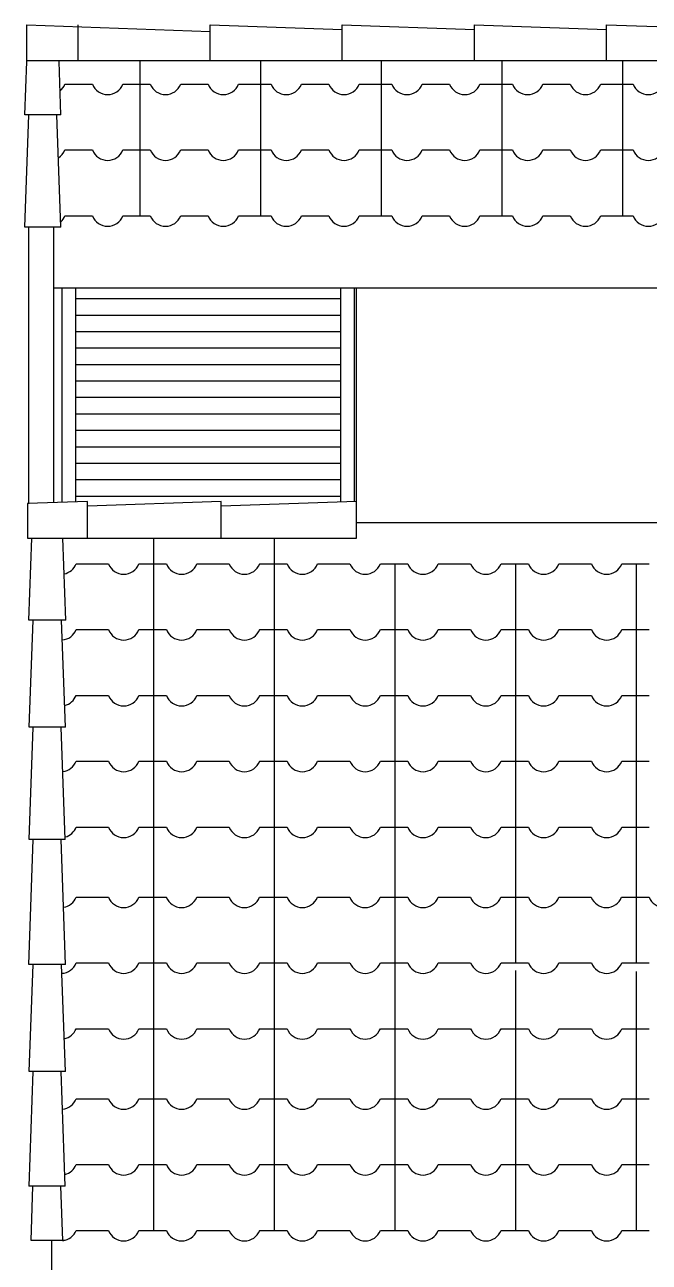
# Model space of a CAD drawing. Extents: x -29 to 75, y 16 to 65.
# Drawn here: x -17.687 to -16.549, y 55.514 to 57.77 of the extents above; entities that cross this region are included whole.
import ezdxf

# ---------------------------------------------------------------- set-up
doc = ezdxf.new("R2010")
doc.units = 0
doc.header["$MEASUREMENT"] = 0
for name, color, linetype in [('CORTE', 244, 'CONTINUOUS'), ('JANELA', 5, 'CONTINUOUS'), ('PAREDE', 7, 'CONTINUOUS'), ('TELHADO', 30, 'CONTINUOUS'), ('VISTAL', 30, 'CONTINUOUS'), ('VISTAP', 244, 'CONTINUOUS')]:
    doc.layers.add(name, color=color, linetype=linetype)

msp = doc.modelspace()

# ---------------------------------------------------------------- linework, layer by layer
at = {"layer": 'CORTE', "color": 1, "linetype": 'Continuous'}
for p, q in [((-17.4778, 57.7043), (-17.4778, 57.4221)), ((-17.2578, 57.7043), (-17.2578, 57.4221)), ((-17.0378, 57.7043), (-17.0378, 57.4221)), ((-16.8178, 57.7043), (-16.8178, 57.4221)), ((-16.5978, 57.7043), (-16.5978, 57.4221)), ((-17.6142, 57.6621), (-17.564, 57.6621)), ((-17.5087, 57.6621), (-17.4585, 57.6621)), ((-17.4031, 57.6621), (-17.353, 57.6621)), ((-17.2976, 57.6621), (-17.2578, 57.6621)), ((-17.2578, 57.6621), (-17.2385, 57.6621)), ((-17.1831, 57.6621), (-17.133, 57.6621)), ((-17.0776, 57.6621), (-17.0378, 57.6621)), ((-17.0378, 57.6621), (-17.0185, 57.6621)), ((-16.9631, 57.6621), (-16.913, 57.6621)), ((-16.8576, 57.6621), (-16.8178, 57.6621)), ((-16.8178, 57.6621), (-16.7985, 57.6621)), ((-16.7431, 57.6621), (-16.693, 57.6621)), ((-16.6376, 57.6621), (-16.5978, 57.6621)), ((-16.5978, 57.6621), (-16.5785, 57.6621)), ((-17.6142, 57.5421), (-17.564, 57.5421)), ((-17.5087, 57.5421), (-17.4585, 57.5421)), ((-17.4031, 57.5421), (-17.353, 57.5421)), ((-17.2976, 57.5421), (-17.2578, 57.5421)), ((-17.2578, 57.5421), (-17.2385, 57.5421)), ((-17.1831, 57.5421), (-17.133, 57.5421)), ((-17.0776, 57.5421), (-17.0378, 57.5421)), ((-17.0378, 57.5421), (-17.0185, 57.5421)), ((-16.9631, 57.5421), (-16.913, 57.5421)), ((-16.8576, 57.5421), (-16.8178, 57.5421)), ((-16.8178, 57.5421), (-16.7985, 57.5421)), ((-16.7431, 57.5421), (-16.693, 57.5421)), ((-16.6376, 57.5421), (-16.5978, 57.5421)), ((-16.5978, 57.5421), (-16.5785, 57.5421)), ((-17.6142, 57.4221), (-17.564, 57.4221)), ((-17.5087, 57.4221), (-17.4585, 57.4221)), ((-17.4031, 57.4221), (-17.353, 57.4221)), ((-17.2976, 57.4221), (-17.2578, 57.4221)), ((-17.2578, 57.4221), (-17.2385, 57.4221)), ((-17.1831, 57.4221), (-17.133, 57.4221)), ((-17.0776, 57.4221), (-17.0378, 57.4221)), ((-17.0378, 57.4221), (-17.0185, 57.4221)), ((-16.9631, 57.4221), (-16.913, 57.4221)), ((-16.8576, 57.4221), (-16.8178, 57.4221)), ((-16.8178, 57.4221), (-16.7985, 57.4221)), ((-16.7431, 57.4221), (-16.693, 57.4221)), ((-16.6376, 57.4221), (-16.5978, 57.4221)), ((-16.5978, 57.4221), (-16.5785, 57.4221))]:
    msp.add_line(p, q, dxfattribs=at)
for centre, start in [((-17.6419, 57.6727), 309.9216), ((-17.5363, 57.6727), 201.0517), ((-17.4308, 57.6727), 201.0517), ((-17.3253, 57.6727), 201.0517), ((-17.2108, 57.6727), 201.0517), ((-17.1053, 57.6727), 201.0517), ((-16.9908, 57.6727), 201.0517), ((-16.8853, 57.6727), 201.0517), ((-16.7708, 57.6727), 201.0517), ((-16.6653, 57.6727), 201.0517), ((-16.5508, 57.6727), 201.0517), ((-17.6419, 57.5527), 302.205), ((-17.5363, 57.5527), 201.0517), ((-17.4308, 57.5527), 201.0517), ((-17.3253, 57.5527), 201.0517), ((-17.2108, 57.5527), 201.0517), ((-17.1053, 57.5527), 201.0517), ((-16.9908, 57.5527), 201.0517), ((-16.8853, 57.5527), 201.0517), ((-16.7708, 57.5527), 201.0517), ((-16.6653, 57.5527), 201.0517), ((-16.5508, 57.5527), 201.0517), ((-17.6419, 57.4327), 312.4266), ((-17.5363, 57.4327), 201.0517), ((-17.4308, 57.4327), 201.0517), ((-17.3253, 57.4327), 201.0517), ((-17.2108, 57.4327), 201.0517), ((-17.1053, 57.4327), 201.0517), ((-16.9908, 57.4327), 201.0517), ((-16.8853, 57.4327), 201.0517), ((-16.7708, 57.4327), 201.0517), ((-16.6653, 57.4327), 201.0517), ((-16.5508, 57.4327), 201.0517)]:
    msp.add_arc(centre, 0.0297, start, 338.9483, dxfattribs=at)
at = {"layer": 'JANELA', "color": 1}
msp.add_line((-17.6341, 57.2898), (-17.6341, 57.4013), dxfattribs=at)
at = {"layer": 'PAREDE', "color": 1}
msp.add_line((-17.0825, 56.8342), (-17.0825, 57.2898), dxfattribs=at)
at = {"layer": 'TELHADO', "linetype": 'Continuous'}
msp.add_line((-17.6805, 57.4011), (-17.6805, 56.897), dxfattribs=at)
at = {"layer": 'TELHADO', "color": 244, "linetype": 'Continuous'}
for p, q in [((-17.5729, 56.9012), (-17.6824, 56.8973)), ((-17.6824, 56.8973), (-17.6824, 56.8342)), ((-17.5729, 56.8354), (-17.5729, 56.9012)), ((-17.3295, 56.9012), (-17.5729, 56.8925)), ((-17.0825, 56.9014), (-17.3296, 56.8925)), ((-17.3295, 56.8354), (-17.3295, 56.9012)), ((-17.0825, 56.8631), (-16.3863, 56.8631)), ((-17.6824, 56.8342), (-17.0825, 56.8342)), ((-17.6799, 56.6851), (-17.6745, 56.8342)), ((-17.6127, 56.6851), (-17.6181, 56.8342)), ((-17.453, 56.8342), (-17.453, 56.06)), ((-17.233, 56.8342), (-17.233, 56.06)), ((-17.5937, 56.7876), (-17.5539, 56.7876)), ((-17.5937, 56.7876), (-17.5539, 56.7876)), ((-17.5539, 56.7876), (-17.5346, 56.7876)), ((-17.4792, 56.7876), (-17.4291, 56.7876)), ((-17.3737, 56.7876), (-17.3339, 56.7876)), ((-17.3737, 56.7876), (-17.3339, 56.7876)), ((-17.3339, 56.7876), (-17.3146, 56.7876)), ((-17.2592, 56.7876), (-17.2091, 56.7876)), ((-17.1537, 56.7876), (-17.1139, 56.7876)), ((-17.1537, 56.7876), (-17.1139, 56.7876)), ((-17.1139, 56.7876), (-17.0946, 56.7876)), ((-17.0392, 56.7876), (-16.9891, 56.7876)), ((-17.013, 56.7876), (-17.013, 56.06)), ((-16.9337, 56.7876), (-16.8939, 56.7876)), ((-16.8939, 56.7876), (-16.8746, 56.7876)), ((-16.8192, 56.7876), (-16.7691, 56.7876)), ((-16.793, 56.7876), (-16.793, 56.06)), ((-16.7137, 56.7876), (-16.6739, 56.7876)), ((-16.6739, 56.7876), (-16.6546, 56.7876)), ((-16.5992, 56.7876), (-16.5491, 56.7876)), ((-16.573, 56.7876), (-16.573, 56.06)), ((-17.6127, 56.6851), (-17.6797, 56.6851)), ((-17.6792, 56.4899), (-17.6722, 56.6851)), ((-17.6132, 56.4899), (-17.6203, 56.6851)), ((-17.5937, 56.6676), (-17.5539, 56.6676)), ((-17.5937, 56.6676), (-17.5539, 56.6676)), ((-17.5539, 56.6676), (-17.5346, 56.6676)), ((-17.4792, 56.6676), (-17.4291, 56.6676)), ((-17.3737, 56.6676), (-17.3339, 56.6676)), ((-17.3737, 56.6676), (-17.3339, 56.6676)), ((-17.3339, 56.6676), (-17.3146, 56.6676)), ((-17.2592, 56.6676), (-17.2091, 56.6676)), ((-17.1537, 56.6676), (-17.1139, 56.6676)), ((-17.1537, 56.6676), (-17.1139, 56.6676)), ((-17.1139, 56.6676), (-17.0946, 56.6676)), ((-17.0392, 56.6676), (-16.9891, 56.6676)), ((-16.9337, 56.6676), (-16.8939, 56.6676)), ((-16.8939, 56.6676), (-16.8746, 56.6676)), ((-16.8192, 56.6676), (-16.7691, 56.6676)), ((-16.7137, 56.6676), (-16.6739, 56.6676)), ((-16.6739, 56.6676), (-16.6546, 56.6676)), ((-16.5992, 56.6676), (-16.5491, 56.6676)), ((-17.5937, 56.5476), (-17.5539, 56.5476)), ((-17.5937, 56.5476), (-17.5539, 56.5476)), ((-17.5539, 56.5476), (-17.5346, 56.5476)), ((-17.4792, 56.5476), (-17.4291, 56.5476)), ((-17.3737, 56.5476), (-17.3339, 56.5476)), ((-17.3737, 56.5476), (-17.3339, 56.5476)), ((-17.3339, 56.5476), (-17.3146, 56.5476)), ((-17.2592, 56.5476), (-17.2091, 56.5476)), ((-17.1537, 56.5476), (-17.1139, 56.5476)), ((-17.1537, 56.5476), (-17.1139, 56.5476)), ((-17.1139, 56.5476), (-17.0946, 56.5476)), ((-17.0392, 56.5476), (-16.9891, 56.5476)), ((-16.9337, 56.5476), (-16.8939, 56.5476)), ((-16.8939, 56.5476), (-16.8746, 56.5476)), ((-16.8192, 56.5476), (-16.7691, 56.5476)), ((-16.7137, 56.5476), (-16.6739, 56.5476)), ((-16.6739, 56.5476), (-16.6546, 56.5476)), ((-16.5992, 56.5476), (-16.5491, 56.5476)), ((-17.6794, 56.2849), (-17.672, 56.4899)), ((-17.6132, 56.4899), (-17.6792, 56.4899)), ((-17.6135, 56.2849), (-17.6209, 56.4899)), ((-17.5937, 56.4276), (-17.5539, 56.4276)), ((-17.5937, 56.4276), (-17.5539, 56.4276)), ((-17.5539, 56.4276), (-17.5346, 56.4276)), ((-17.4792, 56.4276), (-17.4291, 56.4276)), ((-17.3737, 56.4276), (-17.3339, 56.4276)), ((-17.3737, 56.4276), (-17.3339, 56.4276)), ((-17.3339, 56.4276), (-17.3146, 56.4276)), ((-17.2592, 56.4276), (-17.2091, 56.4276)), ((-17.1537, 56.4276), (-17.1139, 56.4276)), ((-17.1537, 56.4276), (-17.1139, 56.4276)), ((-17.1139, 56.4276), (-17.0946, 56.4276)), ((-17.0392, 56.4276), (-16.9891, 56.4276)), ((-16.9337, 56.4276), (-16.8939, 56.4276)), ((-16.8939, 56.4276), (-16.8746, 56.4276)), ((-16.8192, 56.4276), (-16.7691, 56.4276)), ((-16.7137, 56.4276), (-16.6739, 56.4276)), ((-16.6739, 56.4276), (-16.6546, 56.4276)), ((-16.5992, 56.4276), (-16.5491, 56.4276)), ((-17.5937, 56.3076), (-17.5539, 56.3076)), ((-17.5937, 56.3076), (-17.5539, 56.3076)), ((-17.5539, 56.3076), (-17.5346, 56.3076)), ((-17.4792, 56.3076), (-17.4291, 56.3076)), ((-17.3737, 56.3076), (-17.3339, 56.3076)), ((-17.3737, 56.3076), (-17.3339, 56.3076)), ((-17.3339, 56.3076), (-17.3146, 56.3076)), ((-17.2592, 56.3076), (-17.2091, 56.3076)), ((-17.1537, 56.3076), (-17.1139, 56.3076)), ((-17.1537, 56.3076), (-17.1139, 56.3076)), ((-17.1139, 56.3076), (-17.0946, 56.3076)), ((-17.0392, 56.3076), (-16.9891, 56.3076)), ((-16.9337, 56.3076), (-16.8939, 56.3076)), ((-16.8939, 56.3076), (-16.8746, 56.3076)), ((-16.8192, 56.3076), (-16.7691, 56.3076)), ((-16.7137, 56.3076), (-16.6739, 56.3076)), ((-16.6739, 56.3076), (-16.6546, 56.3076)), ((-16.5992, 56.3076), (-16.5491, 56.3076)), ((-17.68, 56.0573), (-17.6718, 56.2849)), ((-17.6135, 56.2849), (-17.6794, 56.2849)), ((-17.6128, 56.0573), (-17.621, 56.2849)), ((-17.5939, 56.18), (-17.5541, 56.18)), ((-17.5939, 56.18), (-17.5541, 56.18)), ((-17.5541, 56.18), (-17.5348, 56.18)), ((-17.4794, 56.18), (-17.4293, 56.18)), ((-17.3739, 56.18), (-17.3341, 56.18)), ((-17.3739, 56.18), (-17.3341, 56.18)), ((-17.3341, 56.18), (-17.3148, 56.18)), ((-17.2594, 56.18), (-17.2093, 56.18)), ((-17.1539, 56.18), (-17.1141, 56.18)), ((-17.1539, 56.18), (-17.1141, 56.18)), ((-17.1141, 56.18), (-17.0948, 56.18)), ((-17.0394, 56.18), (-16.9893, 56.18)), ((-16.9339, 56.18), (-16.8941, 56.18)), ((-16.8941, 56.18), (-16.8748, 56.18)), ((-16.8194, 56.18), (-16.7693, 56.18)), ((-16.7139, 56.18), (-16.6741, 56.18)), ((-16.6741, 56.18), (-16.6548, 56.18)), ((-16.5994, 56.18), (-16.5493, 56.18)), ((-17.6128, 56.0573), (-17.6798, 56.0573)), ((-17.6793, 55.8621), (-17.6723, 56.0573)), ((-17.6205, 56.0573), (-17.6205, 56.0574)), ((-17.6133, 55.8621), (-17.6204, 56.0573)), ((-17.5937, 56.06), (-17.5539, 56.06)), ((-17.5937, 56.06), (-17.5539, 56.06)), ((-17.5539, 56.06), (-17.5346, 56.06)), ((-17.5539, 56.06), (-17.5346, 56.06)), ((-17.4792, 56.06), (-17.4291, 56.06)), ((-17.4792, 56.06), (-17.4291, 56.06)), ((-17.453, 56.06), (-17.453, 55.5724)), ((-17.3737, 56.06), (-17.3339, 56.06)), ((-17.3737, 56.06), (-17.3339, 56.06)), ((-17.3339, 56.06), (-17.3146, 56.06)), ((-17.3339, 56.06), (-17.3146, 56.06)), ((-17.2592, 56.06), (-17.2091, 56.06)), ((-17.2592, 56.06), (-17.2091, 56.06)), ((-17.233, 56.06), (-17.233, 55.5724)), ((-17.1537, 56.06), (-17.1139, 56.06)), ((-17.1537, 56.06), (-17.1139, 56.06)), ((-17.1139, 56.06), (-17.0946, 56.06)), ((-17.1139, 56.06), (-17.0946, 56.06)), ((-17.0392, 56.06), (-16.9891, 56.06)), ((-17.0392, 56.06), (-16.9891, 56.06)), ((-17.0392, 56.06), (-16.9891, 56.06)), ((-17.013, 56.06), (-17.013, 55.5724)), ((-16.9337, 56.06), (-16.8939, 56.06)), ((-16.9337, 56.06), (-16.8939, 56.06)), ((-16.9337, 56.06), (-16.8939, 56.06)), ((-16.9337, 56.06), (-16.8939, 56.06)), ((-16.9337, 56.06), (-16.8939, 56.06)), ((-16.8939, 56.06), (-16.8746, 56.06)), ((-16.8939, 56.06), (-16.8746, 56.06)), ((-16.8939, 56.06), (-16.8746, 56.06)), ((-16.8939, 56.06), (-16.8746, 56.06)), ((-16.8939, 56.06), (-16.8746, 56.06)), ((-16.8192, 56.06), (-16.7691, 56.06)), ((-16.8192, 56.06), (-16.7691, 56.06)), ((-16.8192, 56.06), (-16.7691, 56.06)), ((-16.793, 56.046), (-16.793, 55.5724)), ((-16.7137, 56.06), (-16.6739, 56.06)), ((-16.7137, 56.06), (-16.6739, 56.06)), ((-16.7137, 56.06), (-16.6739, 56.06)), ((-16.6739, 56.06), (-16.6546, 56.06)), ((-16.6739, 56.06), (-16.6546, 56.06)), ((-16.6739, 56.06), (-16.6546, 56.06)), ((-16.5992, 56.06), (-16.5491, 56.06)), ((-16.573, 56.0442), (-16.573, 55.5724)), ((-17.5937, 55.94), (-17.5539, 55.94)), ((-17.5539, 55.94), (-17.5346, 55.94)), ((-17.4792, 55.94), (-17.4291, 55.94)), ((-17.3737, 55.94), (-17.3339, 55.94)), ((-17.3339, 55.94), (-17.3146, 55.94)), ((-17.2592, 55.94), (-17.2091, 55.94)), ((-17.1537, 55.94), (-17.1139, 55.94)), ((-17.1139, 55.94), (-17.0946, 55.94)), ((-17.0392, 55.94), (-16.9891, 55.94)), ((-16.9337, 55.94), (-16.8939, 55.94)), ((-16.8939, 55.94), (-16.8746, 55.94)), ((-16.8192, 55.94), (-16.7691, 55.94)), ((-16.7137, 55.94), (-16.6739, 55.94)), ((-16.6739, 55.94), (-16.6546, 55.94)), ((-16.5992, 55.94), (-16.5491, 55.94)), ((-17.6133, 55.8621), (-17.6793, 55.8621)), ((-17.6793, 55.6529), (-17.6718, 55.8621)), ((-17.6134, 55.6529), (-17.621, 55.8621)), ((-17.5937, 55.8124), (-17.5539, 55.8124)), ((-17.5937, 55.8124), (-17.5539, 55.8124)), ((-17.5539, 55.8124), (-17.5346, 55.8124)), ((-17.5539, 55.8124), (-17.5346, 55.8124)), ((-17.5539, 55.8124), (-17.5346, 55.8124)), ((-17.5539, 55.8124), (-17.5346, 55.8124)), ((-17.4792, 55.8124), (-17.4291, 55.8124)), ((-17.4792, 55.8124), (-17.4291, 55.8124)), ((-17.3737, 55.8124), (-17.3339, 55.8124)), ((-17.3737, 55.8124), (-17.3339, 55.8124)), ((-17.3339, 55.8124), (-17.3146, 55.8124)), ((-17.3339, 55.8124), (-17.3146, 55.8124)), ((-17.3339, 55.8124), (-17.3146, 55.8124)), ((-17.3339, 55.8124), (-17.3146, 55.8124)), ((-17.2592, 55.8124), (-17.2091, 55.8124)), ((-17.2592, 55.8124), (-17.2091, 55.8124)), ((-17.1537, 55.8124), (-17.1139, 55.8124)), ((-17.1537, 55.8124), (-17.1139, 55.8124)), ((-17.1139, 55.8124), (-17.0946, 55.8124)), ((-17.1139, 55.8124), (-17.0946, 55.8124)), ((-17.0392, 55.8124), (-16.9891, 55.8124)), ((-17.0392, 55.8124), (-16.9891, 55.8124)), ((-16.9337, 55.8124), (-16.8939, 55.8124)), ((-16.9337, 55.8124), (-16.8939, 55.8124)), ((-16.8939, 55.8124), (-16.8746, 55.8124)), ((-16.8939, 55.8124), (-16.8746, 55.8124)), ((-16.8192, 55.8124), (-16.7691, 55.8124)), ((-16.8192, 55.8124), (-16.7691, 55.8124)), ((-16.7137, 55.8124), (-16.6739, 55.8124)), ((-16.7137, 55.8124), (-16.6739, 55.8124)), ((-16.6739, 55.8124), (-16.6546, 55.8124)), ((-16.6739, 55.8124), (-16.6546, 55.8124)), ((-16.5992, 55.8124), (-16.5491, 55.8124)), ((-16.5992, 55.8124), (-16.5491, 55.8124)), ((-17.5937, 55.6924), (-17.5539, 55.6924)), ((-17.5539, 55.6924), (-17.5346, 55.6924)), ((-17.5539, 55.6924), (-17.5346, 55.6924)), ((-17.4792, 55.6924), (-17.4291, 55.6924)), ((-17.3737, 55.6924), (-17.3339, 55.6924)), ((-17.3339, 55.6924), (-17.3146, 55.6924)), ((-17.3339, 55.6924), (-17.3146, 55.6924)), ((-17.2592, 55.6924), (-17.2091, 55.6924)), ((-17.1537, 55.6924), (-17.1139, 55.6924)), ((-17.1139, 55.6924), (-17.0946, 55.6924)), ((-17.0392, 55.6924), (-16.9891, 55.6924)), ((-16.9337, 55.6924), (-16.8939, 55.6924)), ((-16.8939, 55.6924), (-16.8746, 55.6924)), ((-16.8192, 55.6924), (-16.7691, 55.6924)), ((-16.7137, 55.6924), (-16.6739, 55.6924)), ((-16.6739, 55.6924), (-16.6546, 55.6924)), ((-16.5992, 55.6924), (-16.5491, 55.6924)), ((-17.6139, 55.6529), (-17.6797, 55.6529)), ((-17.6759, 55.5542), (-17.6724, 55.6529)), ((-17.6177, 55.5542), (-17.6213, 55.6529)), ((-17.5937, 55.5724), (-17.5539, 55.5724)), ((-17.5539, 55.5724), (-17.5346, 55.5724)), ((-17.5539, 55.5724), (-17.5346, 55.5724)), ((-17.4792, 55.5724), (-17.4291, 55.5724)), ((-17.3737, 55.5724), (-17.3339, 55.5724)), ((-17.3339, 55.5724), (-17.3146, 55.5724)), ((-17.3339, 55.5724), (-17.3146, 55.5724)), ((-17.2592, 55.5724), (-17.2091, 55.5724)), ((-17.1537, 55.5724), (-17.1139, 55.5724)), ((-17.1139, 55.5724), (-17.0946, 55.5724)), ((-17.0392, 55.5724), (-16.9891, 55.5724)), ((-16.9337, 55.5724), (-16.8939, 55.5724)), ((-16.8939, 55.5724), (-16.8746, 55.5724)), ((-16.8192, 55.5724), (-16.7691, 55.5724)), ((-16.7137, 55.5724), (-16.6739, 55.5724)), ((-16.6739, 55.5724), (-16.6546, 55.5724)), ((-16.5992, 55.5724), (-16.5491, 55.5724)), ((-17.6139, 55.5542), (-17.6759, 55.5542)), ((-17.638, 55.45), (-17.638, 55.5542))]:
    msp.add_line(p, q, dxfattribs=at)
for centre, start in [((-17.6214, 56.7983), 280.973), ((-17.5069, 56.7983), 201.0517), ((-17.4014, 56.7983), 201.0517), ((-17.2869, 56.7983), 201.0517), ((-17.1814, 56.7983), 201.0517), ((-17.0669, 56.7983), 201.0517), ((-16.9614, 56.7983), 201.0517), ((-16.8469, 56.7983), 201.0517), ((-16.7414, 56.7983), 201.0517), ((-16.6269, 56.7983), 201.0517), ((-17.6214, 56.6783), 274.7405), ((-17.5069, 56.6783), 201.0517), ((-17.4014, 56.6783), 201.0517), ((-17.2869, 56.6783), 201.0517), ((-17.1814, 56.6783), 201.0517), ((-17.0669, 56.6783), 201.0517), ((-16.9614, 56.6783), 201.0517), ((-16.8469, 56.6783), 201.0517), ((-16.7414, 56.6783), 201.0517), ((-16.6269, 56.6783), 201.0517), ((-17.6214, 56.5583), 283.1444), ((-17.5069, 56.5583), 201.0517), ((-17.4014, 56.5583), 201.0517), ((-17.2869, 56.5583), 201.0517), ((-17.1814, 56.5583), 201.0517), ((-17.0669, 56.5583), 201.0517), ((-16.9614, 56.5583), 201.0517), ((-16.8469, 56.5583), 201.0517), ((-16.7414, 56.5583), 201.0517), ((-16.6269, 56.5583), 201.0517), ((-17.6214, 56.4383), 276.6881), ((-17.5069, 56.4383), 201.0517), ((-17.4014, 56.4383), 201.0517), ((-17.2869, 56.4383), 201.0517), ((-17.1814, 56.4383), 201.0517), ((-17.0669, 56.4383), 201.0517), ((-16.9614, 56.4383), 201.0517), ((-16.8469, 56.4383), 201.0517), ((-16.7414, 56.4383), 201.0517), ((-16.6269, 56.4383), 201.0517), ((-17.6214, 56.3183), 285.132), ((-17.5069, 56.3183), 201.0517), ((-17.4014, 56.3183), 201.0517), ((-17.2869, 56.3183), 201.0517), ((-17.1814, 56.3183), 201.0517), ((-17.0669, 56.3183), 201.0517), ((-16.9614, 56.3183), 201.0517), ((-16.8469, 56.3183), 201.0517), ((-16.7414, 56.3183), 201.0517), ((-16.6269, 56.3183), 201.0517), ((-17.6216, 56.1907), 279.7509), ((-17.5071, 56.1907), 201.0517), ((-17.4016, 56.1907), 201.0517), ((-17.2871, 56.1907), 201.0517), ((-17.1816, 56.1907), 201.0517), ((-17.0671, 56.1907), 201.0517), ((-16.9616, 56.1907), 201.0517), ((-16.8471, 56.1907), 201.0517), ((-16.7416, 56.1907), 201.0517), ((-16.6271, 56.1907), 201.0517), ((-16.5216, 56.1907), 201.0517), ((-17.6214, 56.0707), 273.1527), ((-17.6214, 56.0707), 273.1527), ((-17.5069, 56.0707), 201.0517), ((-17.5069, 56.0707), 201.0517), ((-17.4014, 56.0707), 201.0517), ((-17.4014, 56.0707), 201.0517), ((-17.2869, 56.0707), 201.0517), ((-17.2869, 56.0707), 201.0517), ((-17.1814, 56.0707), 201.0517), ((-17.1814, 56.0707), 201.0517), ((-17.0669, 56.0707), 201.0517), ((-17.0669, 56.0707), 201.0517), ((-17.0669, 56.0707), 201.0517), ((-16.9614, 56.0707), 201.0517), ((-16.9614, 56.0707), 201.0517), ((-16.9614, 56.0707), 201.0517), ((-16.8469, 56.0707), 201.0517), ((-16.8469, 56.0707), 201.0517), ((-16.8469, 56.0707), 201.0517), ((-16.8469, 56.0707), 201.0517), ((-16.8469, 56.0707), 201.0517), ((-16.7414, 56.0707), 201.0517), ((-16.7414, 56.0707), 201.0517), ((-16.7414, 56.0707), 201.0517), ((-16.6269, 56.0707), 201.0517), ((-16.6269, 56.0707), 201.0517), ((-16.6269, 56.0707), 201.0517), ((-17.6214, 55.9507), 281.5316), ((-17.5069, 55.9507), 201.0517), ((-17.4014, 55.9507), 201.0517), ((-17.2869, 55.9507), 201.0517), ((-17.1814, 55.9507), 201.0517), ((-17.0669, 55.9507), 201.0517), ((-16.9614, 55.9507), 201.0517), ((-16.8469, 55.9507), 201.0517), ((-16.7414, 55.9507), 201.0517), ((-16.6269, 55.9507), 201.0517), ((-17.6214, 55.823), 275.6274), ((-17.6214, 55.823), 275.6274), ((-17.5069, 55.823), 201.0517), ((-17.5069, 55.823), 201.0517), ((-17.4014, 55.823), 201.0517), ((-17.4014, 55.823), 201.0517), ((-17.2869, 55.823), 201.0517), ((-17.2869, 55.823), 201.0517), ((-17.1814, 55.823), 201.0517), ((-17.1814, 55.823), 201.0517), ((-17.0669, 55.823), 201.0517), ((-17.0669, 55.823), 201.0517), ((-16.9614, 55.823), 201.0517), ((-16.9614, 55.823), 201.0517), ((-16.8469, 55.823), 201.0517), ((-16.8469, 55.823), 201.0517), ((-16.7414, 55.823), 201.0517), ((-16.7414, 55.823), 201.0517), ((-16.6269, 55.823), 201.0517), ((-16.6269, 55.823), 201.0517), ((-17.6214, 55.703), 284.0482), ((-17.5069, 55.703), 201.0517), ((-17.4014, 55.703), 201.0517), ((-17.2869, 55.703), 201.0517), ((-17.1814, 55.703), 201.0517), ((-17.0669, 55.703), 201.0517), ((-16.9614, 55.703), 201.0517), ((-16.8469, 55.703), 201.0517), ((-16.7414, 55.703), 201.0517), ((-16.6269, 55.703), 201.0517), ((-17.6214, 55.583), 277.2164), ((-17.5069, 55.583), 201.0517), ((-17.4014, 55.583), 201.0517), ((-17.2869, 55.583), 201.0517), ((-17.1814, 55.583), 201.0517), ((-17.0669, 55.583), 201.0517), ((-16.9614, 55.583), 201.0517), ((-16.8469, 55.583), 201.0517), ((-16.7414, 55.583), 201.0517), ((-16.6269, 55.583), 201.0517)]:
    msp.add_arc(centre, 0.0297, start, 338.9483, dxfattribs=at)
at = {"layer": 'VISTAL', "linetype": 'Continuous'}
for p, q in [((-17.6341, 56.899), (-17.6341, 57.2898)), ((-17.6191, 56.8996), (-17.6191, 57.2898)), ((-17.5941, 56.9005), (-17.5941, 57.2898)), ((-17.1121, 57.2898), (-17.1121, 56.9003)), ((-17.0871, 57.2898), (-17.0871, 56.9012))]:
    msp.add_line(p, q, dxfattribs=at)
at = {"layer": 'VISTAL', "color": 1, "linetype": 'Continuous'}
msp.add_line((-16.385, 57.2898), (-17.6341, 57.2898), dxfattribs=at)
at = {"layer": 'VISTAL', "color": 30}
for p, q in [((-17.5941, 57.2711), (-17.1121, 57.2711)), ((-17.5941, 57.2411), (-17.1121, 57.2411)), ((-17.5941, 57.2111), (-17.1121, 57.2111)), ((-17.5941, 57.1811), (-17.1121, 57.1811)), ((-17.5941, 57.1511), (-17.1121, 57.1511)), ((-17.5941, 57.1211), (-17.1121, 57.1211)), ((-17.5941, 57.0911), (-17.1121, 57.0911)), ((-17.5941, 57.0611), (-17.1121, 57.0611)), ((-17.5941, 57.0311), (-17.1121, 57.0311)), ((-17.5941, 57.0011), (-17.1121, 57.0011)), ((-17.5941, 56.9711), (-17.1121, 56.9711)), ((-17.5941, 56.9411), (-17.1121, 56.9411)), ((-17.5941, 56.9111), (-17.1121, 56.9111))]:
    msp.add_line(p, q, dxfattribs=at)
at = {"layer": 'VISTAP', "color": 1, "linetype": 'Continuous'}
for p, q in [((-17.6837, 57.7036), (-17.6837, 57.7701)), ((-17.6837, 57.7701), (-17.3494, 57.758)), ((-17.5901, 57.7044), (-17.5901, 57.7703)), ((-17.3494, 57.7703), (-17.1086, 57.7616)), ((-17.3494, 57.7044), (-17.3494, 57.7703)), ((-17.1086, 57.7703), (-16.8679, 57.7616)), ((-17.1086, 57.7044), (-17.1086, 57.7703)), ((-16.8679, 57.7703), (-16.6272, 57.7616)), ((-16.8679, 57.7044), (-16.8679, 57.7703)), ((-16.6272, 57.7703), (-16.3864, 57.7616)), ((-16.6272, 57.7044), (-16.6272, 57.7703)), ((-17.6872, 57.6063), (-17.6837, 57.7036)), ((-11.861, 57.7043), (-17.6837, 57.7043)), ((-17.6213, 57.6063), (-17.6248, 57.7036)), ((-17.6874, 57.4013), (-17.68, 57.6063)), ((-17.6213, 57.6063), (-17.6872, 57.6063)), ((-17.6215, 57.4013), (-17.6289, 57.6063)), ((-17.6215, 57.4013), (-17.6874, 57.4013))]:
    msp.add_line(p, q, dxfattribs=at)

doc.saveas('drawing.dxf')
